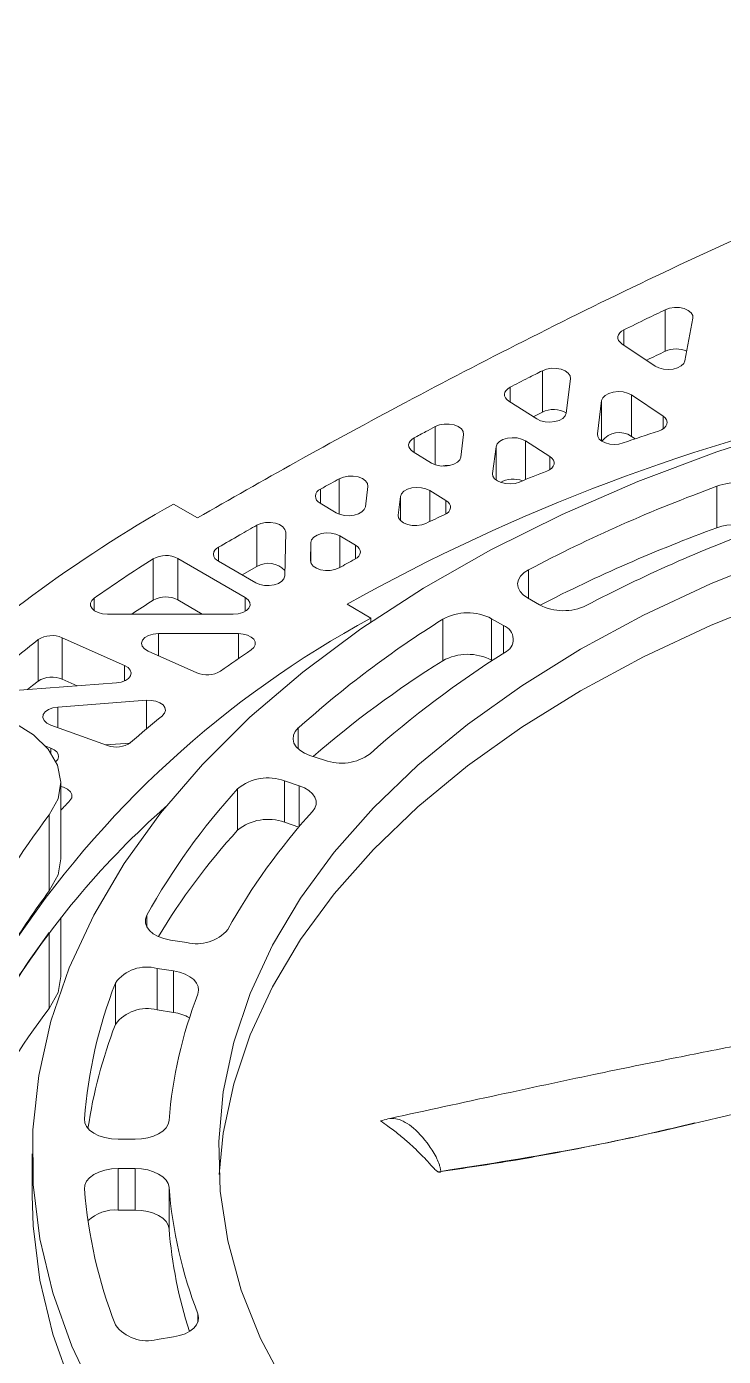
# Model space of a CAD drawing. Header units: millimetres. Extents: x 23 to 173, y 12 to 89.
# Drawn here: x 55.06 to 75.64, y 43.23 to 82.49 of the extents above; entities that cross this region are included whole.
import ezdxf

# ---------------------------------------------------------------- set-up
doc = ezdxf.new("R2010")
doc.units = ezdxf.units.MM

msp = doc.modelspace()

# ---------------------------------------------------------------- linework, layer by layer
at = {"color": 7, "linetype": 'Continuous', "lineweight": 15}
for p, q in [((73.922, 72.905), (73.922, 74.13)), ((74.739, 73.876), (74.501, 72.623)), ((73.626, 72.466), (72.641, 73.125)), ((70.291, 71.105), (70.291, 72.33)), ((71.121, 72.093), (70.994, 71.078)), ((73.856, 70.987), (72.919, 71.613)), ((72.919, 70.389), (72.919, 71.613)), ((70.124, 70.905), (69.299, 71.431)), ((70.024, 70.969), (70.291, 71.105)), ((72.042, 71.445), (71.92, 70.463)), ((67.964, 70.446), (67.881, 69.78)), ((73.028, 70.316), (72.919, 70.389)), ((67.018, 69.603), (66.477, 69.935)), ((68.922, 70.084), (68.823, 69.297)), ((70.512, 69.797), (69.791, 70.257)), ((65.138, 68.91), (65.063, 68.315)), ((67.445, 68.499), (66.966, 68.792)), ((75.443, 67.691), (75.443, 68.916)), ((60.104, 67.983), (59.396, 68.391)), ((64.206, 68.135), (63.724, 68.42)), ((66.103, 68.615), (66.035, 68.065)), ((61.858, 66.545), (61.858, 67.769)), ((62.71, 67.561), (62.681, 66.27)), ((63.453, 67.255), (63.441, 66.721)), ((64.775, 67.177), (64.311, 67.452)), ((58.801, 65.553), (58.801, 66.778)), ((61.517, 65.637), (59.524, 66.787)), ((59.524, 65.562), (59.524, 66.787)), ((61.827, 66.07), (60.722, 66.707)), ((61.43, 66.299), (61.858, 66.545)), ((70.208, 65.416), (69.854, 65.621)), ((60.248, 65.144), (59.524, 65.562)), ((65.23, 65.024), (64.523, 65.432)), ((61.163, 65.144), (57.444, 65.144)), ((65.23, 64.912), (65.23, 65.024)), ((67.348, 63.765), (67.348, 64.99)), ((69.147, 64.804), (68.793, 65.008)), ((68.793, 63.783), (68.793, 65.008)), ((55.402, 63.165), (55.402, 64.39)), ((56.109, 64.447), (57.953, 63.628)), ((56.109, 63.222), (56.109, 64.447)), ((61.313, 64.567), (58.95, 64.567)), ((58.645, 64.049), (60.088, 63.408)), ((68.813, 63.772), (68.793, 63.783)), ((56.109, 63.222), (56.551, 63.026)), ((57.713, 63.113), (54.58, 62.877)), ((58.596, 62.598), (55.977, 62.4)), ((55.776, 61.869), (57.449, 61.265)), ((58.114, 61.336), (57.4, 61.283)), ((55.623, 61.244), (55.772, 61.19)), ((63.861, 60.827), (63.427, 60.971)), ((56.072, 57.918), (56.072, 60.164)), ((63.111, 60.077), (62.677, 60.221)), ((62.677, 58.997), (62.677, 60.221)), ((61.29, 58.763), (61.29, 59.988)), ((55.73, 56.969), (55.73, 59.214)), ((63.1, 58.856), (62.677, 58.997)), ((56.072, 54.448), (56.072, 56.187)), ((55.73, 55.744), (55.73, 53.498)), ((59.788, 55.446), (59.304, 55.52)), ((59.399, 54.609), (58.916, 54.684)), ((58.916, 53.459), (58.916, 54.684)), ((59.399, 53.384), (59.399, 54.609)), ((57.681, 53.026), (57.681, 54.251)), ((59.399, 53.384), (58.916, 53.459)), ((58.266, 49.639), (57.765, 49.639)), ((55.227, 49.206), (55.227, 47.981)), ((58.266, 48.773), (57.765, 48.773)), ((57.765, 47.548), (57.765, 48.773)), ((58.266, 47.548), (58.266, 48.773)), ((59.265, 46.997), (59.265, 48.222)), ((58.266, 47.548), (57.765, 47.548)), ((59.399, 43.803), (58.916, 43.728))]:
    msp.add_line(p, q, dxfattribs=at)
at = {"color": 8, "linetype": 'Continuous', "lineweight": 15}
for p, q in [((72.695, 73.088), (72.695, 73.533)), ((69.337, 71.407), (69.337, 71.84)), ((72.042, 70.252), (72.042, 71.445)), ((67.126, 69.553), (67.126, 70.679)), ((73.856, 70.61), (73.856, 70.987)), ((66.501, 69.921), (66.501, 70.344)), ((71.92, 70.422), (71.92, 70.463)), ((68.922, 69.103), (68.922, 70.084)), ((69.791, 69.114), (69.791, 70.257)), ((70.512, 69.41), (70.512, 69.797)), ((64.293, 68.094), (64.293, 69.139)), ((68.823, 69.255), (68.823, 69.297)), ((63.735, 68.414), (63.735, 68.829)), ((66.966, 67.876), (66.966, 68.792)), ((66.103, 67.897), (66.103, 68.615)), ((67.445, 68.103), (67.445, 68.499)), ((66.035, 68.023), (66.035, 68.065)), ((63.453, 66.654), (63.453, 67.255)), ((64.311, 66.522), (64.311, 67.452)), ((64.775, 66.774), (64.775, 67.177)), ((60.722, 66.707), (60.722, 67.116)), ((69.886, 65.602), (69.886, 66.455)), ((57.058, 65.249), (57.058, 65.616)), ((61.517, 65.228), (61.517, 65.637)), ((69.147, 63.987), (69.147, 64.804)), ((58.95, 63.914), (58.95, 64.567)), ((61.313, 63.83), (61.313, 64.567)), ((57.953, 63.171), (57.953, 63.628)), ((58.596, 61.752), (58.596, 62.598)), ((55.977, 61.797), (55.977, 62.4)), ((63.084, 61.161), (63.084, 61.782)), ((55.772, 61.054), (55.772, 61.19)), ((63.111, 58.868), (63.111, 60.077)), ((58.609, 55.904), (58.609, 56.252)), ((56.766, 50.191), (56.766, 50.242)), ((60.117, 44.237), (60.117, 44.485))]:
    msp.add_line(p, q, dxfattribs=at)
at = {"color": 7, "linetype": 'Continuous', "lineweight": 15, "flags": 128}
for points in [[(73.922, 74.13), (74.049, 74.174), (74.192, 74.195), (74.34, 74.191), (74.479, 74.162), (74.597, 74.111), (74.685, 74.042), (74.734, 73.962), (74.739, 73.876)], [(72.641, 73.125), (72.584, 73.171), (72.544, 73.223), (72.523, 73.278), (72.52, 73.335), (72.538, 73.391), (72.574, 73.444), (72.627, 73.492), (72.695, 73.533)], [(70.291, 72.33), (70.415, 72.376), (70.556, 72.4), (70.704, 72.398), (70.844, 72.372), (70.965, 72.324), (71.056, 72.257), (71.109, 72.178), (71.121, 72.093)], [(74.501, 72.623), (74.465, 72.542), (74.39, 72.471), (74.283, 72.415), (74.153, 72.379), (74.01, 72.366), (73.867, 72.377), (73.735, 72.411), (73.626, 72.466)], [(69.299, 71.431), (69.241, 71.477), (69.199, 71.528), (69.175, 71.583), (69.171, 71.64), (69.186, 71.696), (69.219, 71.749), (69.27, 71.798), (69.337, 71.84)], [(72.042, 71.445), (72.074, 71.528), (72.146, 71.602), (72.253, 71.66), (72.384, 71.699), (72.528, 71.713), (72.674, 71.703), (72.808, 71.669), (72.919, 71.613)], [(70.124, 70.905), (70.237, 70.852), (70.371, 70.819), (70.515, 70.81), (70.658, 70.826), (70.787, 70.864), (70.891, 70.923), (70.962, 70.996), (70.994, 71.078)], [(77.873, 70.725), (75.443, 69.936), (73.108, 69.056), (70.879, 68.088), (68.767, 67.037), (66.78, 65.907), (64.927, 64.704), (63.217, 63.433), (61.656, 62.098), (60.253, 60.707), (59.012, 59.266), (57.94, 57.779), (57.041, 56.256), (56.319, 54.701), (55.778, 53.121), (55.419, 51.525), (55.245, 49.918), (55.255, 48.308), (55.451, 46.702), (55.831, 45.108), (56.393, 43.531), (57.136, 41.979)], [(67.126, 70.679), (67.249, 70.727), (67.392, 70.753), (67.54, 70.753), (67.682, 70.727), (67.805, 70.679), (67.898, 70.612), (67.953, 70.532), (67.964, 70.446)], [(73.724, 70.547), (73.813, 70.585), (73.886, 70.632), (73.939, 70.688), (73.97, 70.749), (73.977, 70.813), (73.959, 70.876), (73.918, 70.935), (73.856, 70.987)], [(66.477, 69.935), (66.417, 69.98), (66.374, 70.031), (66.348, 70.086), (66.342, 70.143), (66.355, 70.199), (66.386, 70.253), (66.436, 70.302), (66.501, 70.344)], [(68.922, 70.084), (68.953, 70.166), (69.024, 70.239), (69.128, 70.298), (69.258, 70.336), (69.4, 70.352), (69.545, 70.343), (69.679, 70.311), (69.791, 70.257)], [(72.675, 70.195), (72.55, 70.164), (72.415, 70.154), (72.281, 70.165), (72.156, 70.197), (72.051, 70.247), (71.973, 70.311), (71.928, 70.385), (71.92, 70.463)], [(67.881, 69.78), (67.85, 69.699), (67.78, 69.626), (67.677, 69.568), (67.55, 69.529), (67.408, 69.513), (67.265, 69.52), (67.131, 69.551), (67.018, 69.603)], [(70.422, 69.365), (70.503, 69.405), (70.568, 69.454), (70.614, 69.509), (70.638, 69.569), (70.639, 69.631), (70.618, 69.691), (70.575, 69.748), (70.512, 69.797)], [(64.293, 69.139), (64.415, 69.189), (64.558, 69.216), (64.708, 69.217), (64.852, 69.192), (64.976, 69.144), (65.07, 69.077), (65.126, 68.997), (65.138, 68.91)], [(69.611, 69.04), (69.486, 69.003), (69.348, 68.988), (69.208, 68.995), (69.076, 69.024), (68.965, 69.074), (68.881, 69.139), (68.833, 69.215), (68.823, 69.297)], [(96.377, 69.047), (94.045, 68.972), (91.517, 68.793), (89.016, 68.512), (86.555, 68.132), (84.146, 67.653), (81.801, 67.078), (79.531, 66.41), (77.347, 65.653), (75.26, 64.809), (73.28, 63.884), (71.417, 62.881), (69.68, 61.805), (68.076, 60.662), (66.615, 59.457), (65.303, 58.197), (64.146, 56.886), (63.151, 55.533), (62.322, 54.142), (61.662, 52.721), (61.176, 51.278), (60.866, 49.818), (60.742, 48.594)], [(66.103, 68.615), (66.134, 68.697), (66.204, 68.77), (66.307, 68.828), (66.435, 68.867), (66.576, 68.883), (66.72, 68.875), (66.853, 68.844), (66.966, 68.792)], [(64.206, 68.135), (64.32, 68.084), (64.453, 68.055), (64.596, 68.048), (64.736, 68.065), (64.862, 68.104), (64.964, 68.162), (65.033, 68.235), (65.063, 68.315)], [(67.393, 68.076), (67.467, 68.117), (67.524, 68.167), (67.562, 68.222), (67.58, 68.281), (67.576, 68.34), (67.552, 68.398), (67.508, 68.451), (67.445, 68.499)], [(66.851, 67.821), (66.727, 67.778), (66.586, 67.757), (66.441, 67.76), (66.304, 67.788), (66.186, 67.837), (66.097, 67.903), (66.045, 67.981), (66.035, 68.065)], [(61.858, 67.769), (61.977, 67.82), (62.116, 67.848), (62.263, 67.851), (62.405, 67.83), (62.531, 67.786), (62.629, 67.722), (62.69, 67.645), (62.71, 67.561)], [(63.453, 67.255), (63.476, 67.338), (63.541, 67.414), (63.641, 67.476), (63.768, 67.519), (63.91, 67.539), (64.057, 67.533), (64.194, 67.504), (64.311, 67.452)], [(64.757, 66.764), (64.823, 66.807), (64.873, 66.857), (64.905, 66.911), (64.917, 66.968), (64.91, 67.026), (64.883, 67.081), (64.837, 67.132), (64.775, 67.177)], [(77.347, 66.878), (75.26, 66.034), (73.28, 65.109), (71.417, 64.106), (69.68, 63.03), (68.076, 61.887), (66.615, 60.682), (65.303, 59.422), (64.146, 58.111), (63.151, 56.757), (62.322, 55.367), (61.662, 53.946), (61.176, 52.502), (60.866, 51.043), (60.732, 49.574), (60.777, 48.103), (60.999, 46.638), (61.397, 45.186), (61.97, 43.753), (62.715, 42.346)], [(64.286, 66.508), (64.166, 66.46), (64.028, 66.433), (63.882, 66.431), (63.741, 66.453), (63.617, 66.497), (63.521, 66.561), (63.46, 66.637), (63.441, 66.721)], [(69.886, 66.455), (69.751, 66.368), (69.65, 66.267), (69.586, 66.157), (69.561, 66.042), (69.577, 65.926), (69.633, 65.814), (69.726, 65.711), (69.854, 65.621)], [(61.827, 66.07), (61.944, 66.019), (62.081, 65.991), (62.227, 65.986), (62.369, 66.006), (62.495, 66.049), (62.594, 66.111), (62.657, 66.187), (62.681, 66.27)], [(57.058, 65.616), (56.985, 65.546), (56.948, 65.468), (56.95, 65.387), (56.992, 65.309), (57.069, 65.241), (57.177, 65.189), (57.305, 65.155), (57.444, 65.144)], [(61.163, 65.144), (61.308, 65.156), (61.441, 65.192), (61.55, 65.249), (61.625, 65.322), (61.661, 65.404), (61.653, 65.489), (61.604, 65.569), (61.517, 65.637)], [(58.645, 64.049), (58.539, 64.114), (58.472, 64.194), (58.45, 64.283), (58.477, 64.371), (58.549, 64.45), (58.659, 64.513), (58.797, 64.553), (58.95, 64.567)], [(61.693, 64.09), (61.769, 64.16), (61.808, 64.238), (61.808, 64.32), (61.767, 64.399), (61.69, 64.467), (61.583, 64.521), (61.454, 64.555), (61.313, 64.567)], [(57.713, 63.113), (57.854, 63.136), (57.977, 63.182), (58.072, 63.247), (58.131, 63.324), (58.148, 63.409), (58.122, 63.492), (58.055, 63.567), (57.953, 63.628)], [(55.086, 62.916), (55.235, 63.034), (55.402, 63.165)], [(48.164, 61.113), (48.589, 61.546), (49.16, 61.919), (49.853, 62.215), (50.638, 62.422), (51.48, 62.53), (52.342, 62.534), (53.187, 62.435), (53.978, 62.236), (54.68, 61.947), (55.263, 61.58), (55.7, 61.151), (55.974, 60.679), (56.072, 60.184), (55.989, 59.689), (55.73, 59.214)], [(59.068, 62.145), (59.134, 62.219), (59.16, 62.301), (59.144, 62.384), (59.088, 62.46), (58.997, 62.525), (58.877, 62.571), (58.74, 62.596), (58.596, 62.598)], [(55.977, 62.4), (55.83, 62.376), (55.703, 62.327), (55.608, 62.258), (55.553, 62.176), (55.543, 62.088), (55.58, 62.002), (55.661, 61.927), (55.776, 61.869)], [(63.084, 61.782), (62.993, 61.678), (62.941, 61.566), (62.928, 61.45), (62.956, 61.334), (63.023, 61.225), (63.127, 61.125), (63.264, 61.039), (63.427, 60.971)], [(55.772, 61.19), (55.875, 61.14), (55.952, 61.077), (55.996, 61.004), (56.006, 60.927), (55.98, 60.852), (55.927, 60.789)], [(63.498, 59.311), (63.569, 59.413), (63.606, 59.521), (63.606, 59.631), (63.571, 59.739), (63.5, 59.841), (63.397, 59.934), (63.266, 60.013), (63.111, 60.077)], [(56.072, 60.049), (56.144, 60.03), (56.268, 59.974), (56.355, 59.9), (56.398, 59.813), (56.393, 59.723), (56.339, 59.638)], [(55.73, 56.969), (55.989, 57.443), (56.072, 57.918)], [(58.609, 56.252), (58.568, 56.138), (58.568, 56.022), (58.607, 55.908), (58.686, 55.801), (58.8, 55.705), (58.945, 55.624), (59.116, 55.562), (59.304, 55.52)], [(60.117, 53.927), (60.14, 54.036), (60.127, 54.146), (60.078, 54.252), (59.995, 54.351), (59.881, 54.439), (59.74, 54.513), (59.578, 54.571), (59.399, 54.609)], [(55.73, 53.498), (55.989, 53.973), (56.072, 54.448)], [(56.766, 50.242), (56.778, 50.126), (56.829, 50.013), (56.919, 49.909), (57.043, 49.817), (57.196, 49.742), (57.373, 49.686), (57.565, 49.651), (57.765, 49.639)], [(59.265, 50.191), (59.238, 50.082), (59.176, 49.978), (59.081, 49.882), (58.957, 49.799), (58.807, 49.731), (58.638, 49.681), (58.455, 49.65), (58.266, 49.639)], [(56.766, 48.17), (56.778, 48.286), (56.829, 48.399), (56.919, 48.503), (57.043, 48.595), (57.196, 48.671), (57.373, 48.727), (57.565, 48.761), (57.765, 48.773)], [(59.265, 48.222), (59.238, 48.331), (59.176, 48.435), (59.081, 48.53), (58.957, 48.613), (58.807, 48.681), (58.638, 48.732), (58.455, 48.763), (58.266, 48.773)], [(55.227, 47.981), (55.255, 47.083), (55.451, 45.478), (55.831, 43.883), (56.393, 42.306), (57.136, 40.754), (58.055, 39.234), (59.147, 37.753), (60.407, 36.317), (61.829, 34.932), (63.407, 33.605), (65.134, 32.341), (67.003, 31.146)], [(59.265, 46.997), (59.238, 47.106), (59.176, 47.21), (59.081, 47.305), (58.957, 47.388), (58.807, 47.456), (58.638, 47.507), (58.455, 47.538), (58.266, 47.548)], [(60.117, 44.485), (60.14, 44.376), (60.127, 44.266), (60.078, 44.16), (59.995, 44.061), (59.881, 43.973), (59.74, 43.899), (59.578, 43.842), (59.399, 43.803)]]:
    msp.add_lwpolyline(points, dxfattribs=at)
at = {"color": 7, "linetype": 'Continuous', "lineweight": 15}
for centre, radius, start, end in [((74.243, 72.191), 0.782, 66.4282, 114.1758), ((92.243, 16.001), 56.673, 102.0283, 119.2831), ((70.62, 70.435), 0.747, 59.9676, 116.1763), ((72.555, 69.876), 0.629, 54.5664, 143.6821), ((93.167, 10.975), 62.665, 108.07588, 109.08697), ((67.466, 68.679), 0.852, 84.8276, 100.8604), ((69.423, 68.37), 0.76, 68.4691, 119.2866), ((91.329, 15.967), 57.345, 111.38262, 112.25525), ((63.807, 68.623), 0.219, 109.1512, 247.8449), ((91.164, 25.922), 45.779, 110.0856, 117.698), ((75.969, 67.571), 1.445, 52.5861, 111.3565), ((79.763, 32.424), 41.334, 119.5207, 133.2563), ((89.252, 20.753), 52.127, 114.7927, 115.4505), ((91.249, 24.486), 46.006, 110.0952, 117.1941), ((91.538, 27.357), 42.954, 110.1108, 117.6729), ((75.978, 66.223), 1.563, 65.233, 110.0434), ((82.254, 29.71), 43.864, 122.3224, 125.0583), ((59.171, 66.111), 0.763, 62.4665, 119.0596), ((60.8, 66.912), 0.218, 110.7829, 249.2166), ((87.046, 25.131), 47.224, 118.1628, 118.8138), ((62.203, 65.991), 0.652, 42.4014, 121.9055), ((59.171, 64.886), 0.763, 62.4665, 119.0596), ((82.907, 27.478), 45.065, 122.3389, 123.2981), ((68.088, 63.655), 1.526, 62.4724, 118.9936), ((70.916, 66.791), 1.547, 242.7221, 295.793), ((79.296, 38.953), 29.623, 118.3487, 146.6354), ((83.785, 38.705), 31.001, 122.0184, 131.8925), ((68.998, 64.399), 0.432, 294.6677, 69.7858), ((78.323, 35.04), 37.239, 127.9891, 130.5771), ((55.809, 63.757), 0.752, 66.492, 122.7707), ((83.002, 32.523), 38.086, 124.021, 125.6899), ((84.614, 39.352), 29.088, 122.051, 131.8599), ((83.979, 37.198), 31.343, 122.0459, 130.7533), ((68.088, 62.43), 1.526, 62.4724, 118.9936), ((55.809, 62.533), 0.752, 66.492, 122.7707), ((60.389, 64.107), 0.76, 246.7066, 301.1986), ((79.644, 36.907), 32.562, 129.1894, 131.3485), ((57.709, 61.955), 0.737, 249.3509, 305.0594), ((64.351, 62.206), 1.464, 250.4329, 305.6051), ((62.187, 58.896), 1.413, 69.7091, 129.4176), ((75.985, 46.614), 19.869, 137.6957, 150.9841), ((75.831, 40.647), 25.13, 131.5642, 147.8482), ((76.14, 40.622), 27.453, 136.1581, 136.97), ((77.296, 46.774), 18.643, 137.7394, 150.9404), ((70.22, 47.955), 18.35, 142.1534, 168.0496), ((62.187, 57.671), 1.413, 69.7091, 129.4176), ((76.403, 45.064), 20.398, 137.8101, 148.8285), ((72.92, 43.996), 21.536, 142.9602, 148.5119), ((60.08, 56.629), 1.219, 256.1155, 318.9828), ((72.613, 42.985), 21.162, 142.9224, 150.2936), ((58.613, 53.57), 1.155, 74.791, 143.8479), ((70.969, 49.112), 14.248, 158.8565, 175.45), ((72.589, 49.117), 13.367, 158.9108, 175.3956), ((70.22, 42.24), 18.35, 142.1534, 168.0496), ((58.613, 52.345), 1.155, 74.791, 143.8479), ((71.095, 47.848), 14.379, 158.8938, 171.5643), ((59.226, 52.12), 1.276, 59.7328, 82.1831), ((70.969, 49.301), 14.248, 184.55, 201.1435), ((72.589, 49.295), 13.367, 184.6044, 201.0892), ((57.683, 46.367), 1.185, 86.0012, 133.2174), ((72.472, 48.052), 13.249, 184.567, 197.9663), ((58.613, 44.843), 1.155, 216.1521, 285.209)]:
    msp.add_arc(centre, radius, start, end, dxfattribs=at)
for points, knots in [([(60.104, 67.983), (61.07, 68.535), (63.09, 69.688), (66.3, 71.43), (69.757, 73.228), (73.394, 75.021), (77.137, 76.75), (80.66, 78.248), (83.898, 79.498), (86.794, 80.497), (89.597, 81.33), (92.275, 81.959), (94.798, 82.393), (96.448, 82.458), (97.227, 82.489)], [0, 0, 0, 0, 0.089484, 0.18707, 0.290094, 0.395921, 0.501963, 0.605703, 0.684032, 0.75837, 0.827741, 0.891359, 0.948752, 1, 1, 1, 1]), ([(72.695, 73.533), (72.923, 73.645), (73.331, 73.845), (73.742, 74.042), (73.922, 74.13)], [0, 0, 0, 0, 0.559713, 1, 1, 1, 1]), ([(73.369, 72.637), (73.373, 72.639), (73.557, 72.729), (73.741, 72.818), (73.922, 72.905)], [0, 0, 0, 0, 0.02069, 1, 1, 1, 1]), ([(69.337, 71.84), (69.514, 71.931), (69.831, 72.095), (70.15, 72.258), (70.291, 72.33)], [0, 0, 0, 0, 0.558922, 1, 1, 1, 1]), ([(66.501, 70.344), (66.617, 70.407), (66.825, 70.519), (67.034, 70.63), (67.126, 70.679)], [0, 0, 0, 0, 0.558668, 1, 1, 1, 1]), ([(63.735, 68.829), (63.839, 68.887), (64.024, 68.991), (64.211, 69.094), (64.293, 69.139)], [0, 0, 0, 0, 0.558057, 1, 1, 1, 1]), ([(60.722, 67.116), (60.933, 67.237), (61.311, 67.456), (61.69, 67.673), (61.858, 67.769)], [0, 0, 0, 0, 0.556762, 1, 1, 1, 1]), ([(92.694, 56.402), (92.31, 56.23), (91.563, 55.897), (90.317, 55.502), (88.694, 55.032), (86.764, 54.544), (84.612, 54.055), (82.784, 53.681), (81.389, 53.413), (80.279, 53.205), (79.235, 53.011), (77.912, 52.762), (76.208, 52.437), (74.129, 52.028), (71.678, 51.526), (68.858, 50.922), (66.86, 50.486), (65.798, 50.255)], [0, 0, 0, 0, 0.051759, 0.10055, 0.145988, 0.237425, 0.314417, 0.379589, 0.434203, 0.464758, 0.498621, 0.546637, 0.608886, 0.685372, 0.776077, 0.88097, 1, 1, 1, 1]), ([(94.023, 55.298), (93.6, 55.293), (92.752, 55.284), (91.659, 54.953), (90.621, 54.581), (88.724, 54.01), (85.046, 52.914), (80.362, 51.513), (75.49, 50.253), (71.451, 49.342), (68.681, 48.908), (67.295, 48.691)], [0, 0, 0, 0, 0.043672, 0.087613, 0.131715, 0.175677, 0.313691, 0.560317, 0.707027, 0.853452, 1, 1, 1, 1]), ([(65.513, 50.179), (65.656, 50.225), (65.932, 50.311), (66.428, 50.058), (66.849, 49.609), (67.134, 49.173), (67.241, 48.92), (67.278, 48.787), (67.289, 48.724), (67.295, 48.691)], [0, 0, 0, 0, 0.278772, 0.53362, 0.803875, 0.919494, 0.961357, 0.979993, 1, 1, 1, 1]), ([(65.513, 50.179), (65.585, 50.131), (65.763, 50.012), (66.043, 49.786), (66.315, 49.564), (66.547, 49.351), (66.752, 49.147), (66.926, 48.96), (67.067, 48.802), (67.162, 48.706), (67.23, 48.662), (67.273, 48.663), (67.288, 48.682), (67.295, 48.691)], [0, 0, 0, 0, 0.124197, 0.302894, 0.469758, 0.580562, 0.686933, 0.806768, 0.865538, 0.91722, 0.961108, 0.981156, 1, 1, 1, 1]), ([(67.216, 48.673), (67.979, 48.786), (69.362, 48.99), (71.199, 49.33), (72.62, 49.619), (73.737, 49.872), (74.419, 50.032), (74.764, 50.115), (74.789, 50.121)], [0, 0, 0, 0, 0.295094, 0.535518, 0.721886, 0.859498, 0.989663, 1, 1, 1, 1])]:
    msp.add_open_spline(points, degree=3, knots=knots, dxfattribs=at)

doc.saveas('drawing.dxf')
